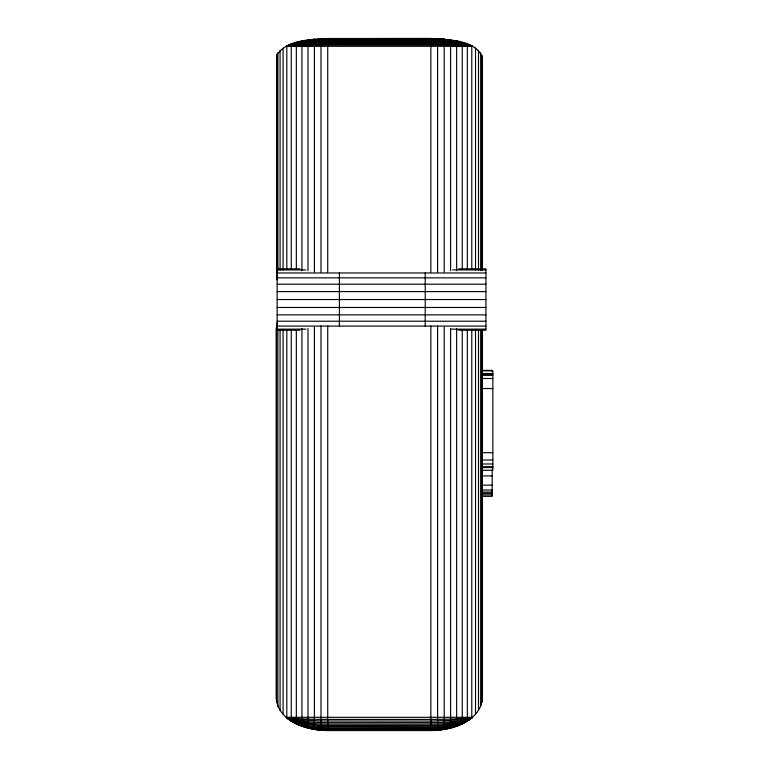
<?xml version="1.0" encoding="UTF-8"?>
<svg xmlns="http://www.w3.org/2000/svg" width="769" height="769" viewBox="0 0 769 769"><rect width="100%" height="100%" fill="white"/><g stroke="black" fill="none" stroke-linecap="round" stroke-linejoin="round"><path stroke-width="1.15" d="M277.253 322.442L276.158 328.738L276.158 698.204C278.541 722.12 307.264 730.521 327.729 730.55L430.861 730.55C451.326 730.521 480.048 722.12 482.432 698.204L482.432 329.939M276.6 55.157L276.6 279.676L276.6 55.157C287.51 39.354 310.397 39.604 327.729 38.517L430.861 38.517C447.116 39.873 475.828 39.094 482.432 57.665L482.432 269.967M469.109 718.986L472.387 717.323L286.203 717.323C297.747 726.792 313.07 730.262 327.729 730.444L430.861 730.444C445.328 730.281 460.352 726.859 471.897 717.756C458.266 719.111 444.549 719.361 430.861 719.419L327.729 719.419C314.04 719.361 300.323 719.111 286.693 717.756C298.314 726.676 313.31 729.954 327.729 730.117L430.861 730.117C445.28 729.954 460.275 726.676 471.897 717.756C458.612 721.658 444.645 722.504 430.861 722.649L327.729 722.649C313.944 722.504 299.977 721.658 286.693 717.756C298.459 726.369 313.377 729.406 327.729 729.579L430.861 729.579C445.213 729.406 460.131 726.369 471.897 717.756C458.862 722.783 444.722 723.975 430.861 724.148L327.729 724.148C313.867 723.975 299.718 722.783 286.693 717.756C298.651 725.926 313.464 728.656 327.729 728.839L430.861 728.839C445.126 728.656 459.939 725.926 471.897 717.756C459.151 723.773 444.809 725.35 430.861 725.542L327.729 725.542C313.781 725.35 299.439 723.773 286.693 717.756C298.891 725.35 313.569 727.714 327.729 727.907L430.861 727.907C445.02 727.714 459.699 725.35 471.897 717.756C459.429 724.629 444.915 726.609 430.861 726.801L320.99 726.609L301.938 723.735L291.259 720.092L286.693 717.756L289.48 718.986M314.377 39.161L296.334 42.458L286.203 46.313L472.387 46.313L456.651 41.026L456.651 270.688M291.259 44.16L286.693 46.053L327.729 45.063L437.599 45.083L471.897 46.053L456.651 41.199L444.213 39.344L430.861 38.71L320.99 38.873L301.938 41.199L286.693 46.053L301.938 44.131L320.99 43.208L430.861 43.141C444.578 43.237 458.362 43.698 471.897 46.053C459.026 40.507 444.742 39.257 430.861 39.027L320.99 39.181L301.938 41.411L286.693 46.053L301.938 43.545L327.729 42.247L437.599 42.333L456.651 43.545L471.897 46.053L467.331 44.237M289.038 45.438L286.693 46.053L301.938 42.997L320.99 41.526L430.861 41.42L456.651 42.997L471.897 46.053L456.651 41.699L437.599 39.613L327.729 39.469C313.858 39.652 299.689 40.892 286.693 46.053C299.795 41.295 313.887 40.19 327.729 40.017L437.599 40.151L456.651 42.064L471.897 46.053L456.651 42.497L437.599 40.795L327.729 40.68C313.963 40.834 299.997 41.795 286.808 46.005L286.808 269.352M471.782 717.785L450.596 720.428L430.861 721.062L320.99 720.995L301.938 719.938L286.808 717.785M291.259 45.304L286.808 46.025L320.99 44.131L430.861 44.083L450.596 44.467L471.782 46.034L471.782 269.352M430.861 272.043L430.861 38.45L320.99 38.613L320.99 272.043M299.9 268.862L277.157 268.862L277.157 330.209L299.9 330.209M458.555 268.862L485.931 268.862L485.931 330.209L458.555 330.209M277.157 269.909L305.889 269.909M452.605 269.909L485.931 269.909M277.157 272.976L485.931 272.976M277.157 277.849L485.931 277.849M277.157 284.203L485.931 284.203M277.157 291.595L485.931 291.595M277.157 299.535L485.931 299.535M277.157 307.475L485.931 307.475M277.157 314.867L485.931 314.867M277.157 321.221L485.931 321.221M277.157 326.094L485.931 326.094M277.157 329.161L305.889 329.161M451.413 329.161L485.931 329.161M482.432 370.389L492.16 370.389L492.16 371.446M482.432 370.869L492.842 370.869L492.842 470.282L482.432 470.282M482.432 373.58L492.842 373.58M482.432 374.022L492.842 374.022M482.432 375.339L492.842 375.339M482.432 378.492L492.842 378.492M482.432 388.537L492.842 388.537M482.432 452.691L492.842 452.691M482.432 459.987L492.842 459.987M482.432 463.976L492.842 463.976M482.432 466.677L492.842 466.677M482.432 467.571L492.842 467.571M482.432 475.924L492.16 475.924M482.432 485.172L492.16 485.172M482.432 490.007L492.16 490.007M482.432 492.064L492.16 492.064M482.432 493.39L492.16 493.39M482.432 494.909L492.16 494.909M482.432 496.361L492.16 496.361L492.16 469.696M437.599 38.681L450.596 39.969M468.446 45.669L471.782 46.044L468.446 45.304M467.331 45.304L471.782 46.034M481.99 55.157L481.99 270.073M481.99 329.315L481.99 702.424M480.673 52.696L480.673 270.13M480.673 329.959L480.673 706.576M478.51 50.312L478.51 270.111M478.51 329.536L478.51 710.575M475.521 48.062L475.521 269.986M475.521 329.353L475.521 714.372M471.782 329.988L471.782 717.89M467.331 44.083L467.331 269.4M467.331 329.891L467.331 721.072M462.256 42.42L462.256 269.448M462.256 329.805L462.256 723.869M456.651 328.536L456.651 726.215M450.596 39.911L450.596 270.717M450.596 328.488L450.596 728.089M444.213 39.104L444.213 271.947M444.213 327.238L444.213 729.445M437.599 38.613L437.599 272.043M437.599 325.969L437.599 730.271M430.861 325.96L430.861 730.55M425.219 272.976L425.219 326.094M339.408 272.976L339.408 326.094M327.729 38.45L327.729 272.043M327.729 325.96L327.729 730.55M320.99 325.969L320.99 730.271M314.377 39.104L314.377 271.947M314.377 327.238L314.377 729.445M307.994 39.911L307.994 270.717M307.994 328.488L307.994 728.089M301.938 41.026L301.938 270.688M301.938 328.536L301.938 726.215M296.334 42.42L296.334 269.448M296.334 329.805L296.334 723.869M291.259 44.083L291.259 269.4M291.259 329.891L291.259 721.072M286.808 329.988L286.808 717.89M283.069 48.062L283.069 269.986M283.069 329.353L283.069 714.372M280.079 50.312L280.079 270.111M280.079 329.536L280.079 710.575M277.917 52.696L277.917 270.13M277.917 329.959L277.917 706.576M276.6 324.518L276.6 702.424"/></g></svg>
